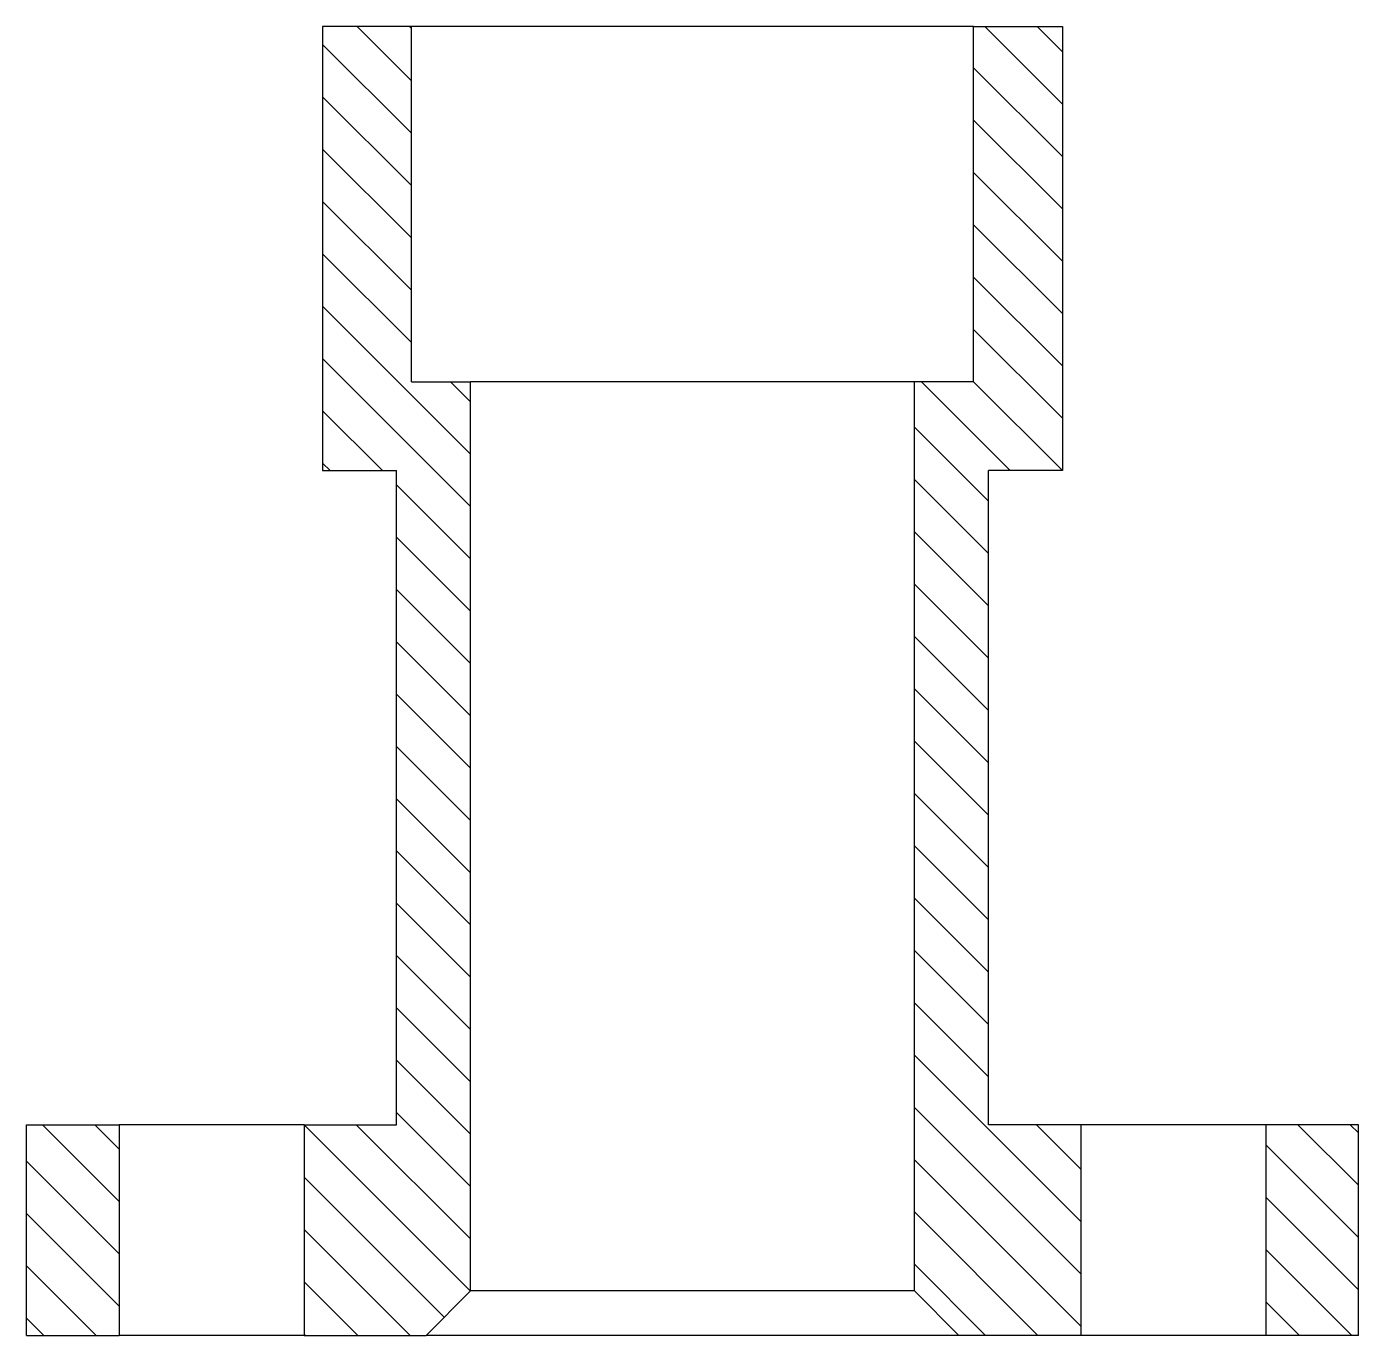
# Model space of a CAD drawing. Header units: inches. Extents: x 850 to 1219, y 326 to 689.
import ezdxf

# ---------------------------------------------------------------- set-up
doc = ezdxf.new("R2010")
doc.units = ezdxf.units.IN
doc.header["$MEASUREMENT"] = 0
for name, color, linetype in [('Exterior', 30, 'Continuous'), ('Hasura', 130, 'Continuous'), ('Interior', 6, 'Continuous')]:
    doc.layers.add(name, color=color, linetype=linetype)

msp = doc.modelspace()

# ---------------------------------------------------------------- hatches: boundary and pattern name
at = {"layer": 'Hasura'}
h = msp.add_hatch(dxfattribs=at)
h.set_pattern_fill('ANSI31', color=256, scale=81.954535, angle=-90)
h.set_pattern_definition([(315, (1189.519, 2381.797), (7.243826, 7.243826), [])])
h.paths.add_polyline_path([(1116.08, 565.82), (1136.57, 565.82), (1136.57, 688.75), (1111.98, 688.75), (1111.98, 590.41), (1095.59, 590.41), (1095.59, 484.61), (1095.59, 338.68), (1107.89, 326.38), (1141.69, 326.38), (1141.69, 384.72), (1116.08, 384.72), (1116.08, 484.61)])
h.paths.add_polyline_path([(952.17, 484.61), (952.17, 384.72), (926.56, 384.72), (926.56, 326.38), (960.37, 326.38), (972.66, 338.68), (972.66, 484.61), (972.66, 590.41), (956.27, 590.41), (956.27, 688.75), (931.68, 688.75), (931.68, 565.82), (952.17, 565.82)])
h.paths.add_polyline_path([(849.73, 326.38), (875.34, 326.38), (875.34, 384.72), (849.73, 384.72)])
h.paths.add_polyline_path([(1192.91, 326.38), (1218.52, 326.38), (1218.52, 384.72), (1192.91, 384.72)])

# ---------------------------------------------------------------- linework, layer by layer
at = {"layer": 'Exterior'}
for p, q in [((956.27, 688.75), (931.68, 688.75)), ((931.68, 688.75), (931.68, 565.82)), ((1111.98, 688.75), (956.27, 688.75)), ((1111.98, 688.75), (1136.57, 688.75)), ((1136.57, 688.75), (1136.57, 565.82)), ((931.68, 565.82), (952.17, 565.82)), ((952.17, 484.61), (952.17, 565.82)), ((1136.57, 565.82), (1116.08, 565.82)), ((1116.08, 484.61), (1116.08, 565.82)), ((952.17, 384.72), (952.17, 484.61)), ((1116.08, 384.72), (1116.08, 484.61)), ((849.73, 326.38), (849.73, 384.72)), ((849.73, 384.72), (875.34, 384.72)), ((926.56, 384.72), (875.34, 384.72)), ((926.56, 384.72), (952.17, 384.72)), ((1141.69, 384.72), (1116.08, 384.72)), ((1192.91, 384.72), (1141.69, 384.72)), ((1218.52, 384.72), (1192.91, 384.72)), ((1218.52, 326.38), (1218.52, 384.72)), ((849.73, 326.38), (875.34, 326.38)), ((926.56, 326.38), (875.34, 326.38)), ((926.56, 326.38), (960.37, 326.38)), ((1107.89, 326.38), (960.37, 326.38)), ((1141.69, 326.38), (1107.89, 326.38)), ((1192.91, 326.38), (1141.69, 326.38)), ((1218.52, 326.38), (1192.91, 326.38))]:
    msp.add_line(p, q, dxfattribs=at)
at = {"layer": 'Interior'}
for p, q in [((956.27, 590.41), (956.27, 688.75)), ((1111.98, 590.41), (1111.98, 688.75)), ((956.27, 590.41), (972.66, 590.41)), ((972.66, 484.61), (972.66, 590.41)), ((1095.59, 590.41), (972.66, 590.41)), ((1111.98, 590.41), (1095.59, 590.41)), ((1095.59, 484.61), (1095.59, 590.41)), ((972.66, 338.68), (972.66, 484.61)), ((1095.59, 338.68), (1095.59, 484.61)), ((875.34, 384.72), (875.34, 326.38)), ((926.56, 384.72), (926.56, 326.38)), ((1141.69, 384.72), (1141.69, 326.38)), ((1192.91, 384.72), (1192.91, 326.38)), ((972.66, 338.68), (960.37, 326.38)), ((1095.59, 338.68), (972.66, 338.68)), ((1095.59, 338.68), (1107.89, 326.38))]:
    msp.add_line(p, q, dxfattribs=at)

doc.saveas('drawing.dxf')
